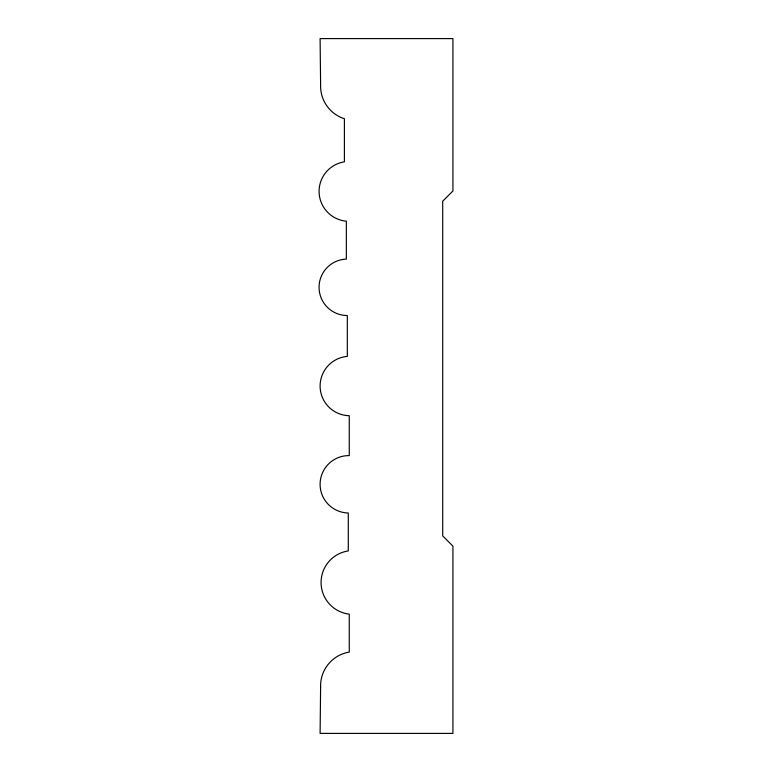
<?xml version="1.0" encoding="UTF-8"?>
<svg xmlns="http://www.w3.org/2000/svg" width="772" height="772" viewBox="0 0 772 772"><rect width="100%" height="100%" fill="white"/><g stroke="black" fill="none" stroke-linecap="round" stroke-linejoin="round"><path stroke-width="1.16" d="M320.612 687.051L320.1 733.4L452.932 733.4L452.932 546.132L442.713 535.913L442.713 201.193L452.932 190.974L452.932 38.6L320.1 38.6L320.612 84.949A34.209 34.209 0 0 0 344.399 118.743L344.399 161.83A29.905 29.905 0 0 0 346.348 221.168L346.348 259.112A28.217 28.217 0 0 0 319.068 287.792A28.217 28.217 0 0 0 347.313 315.526L347.313 356.384A29.722 29.722 0 0 0 320.119 386.975A29.722 29.722 0 0 0 349.262 415.722L349.262 455.605A28.699 28.699 0 0 0 320.1 483.812A28.699 28.699 0 0 0 348.288 512.994L348.288 550.928A31.893 31.893 0 0 0 349.262 614.155L349.262 652.089A34.209 34.209 0 0 0 320.612 687.051"/></g></svg>
